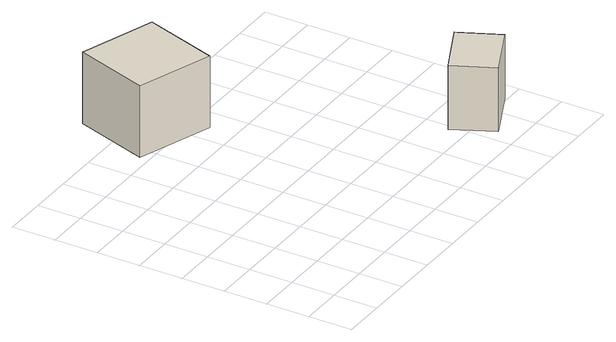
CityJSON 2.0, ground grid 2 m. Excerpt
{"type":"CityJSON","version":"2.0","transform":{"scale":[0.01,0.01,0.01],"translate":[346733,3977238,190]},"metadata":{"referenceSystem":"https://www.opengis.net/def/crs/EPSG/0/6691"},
"CityObjects":{
"building1":{"type":"Building","attributes":{"measuredHeight":3.4},"geometry":[{"type":"Solid","lod":"1","boundaries":[[[[0,1,2,3]],[[2,4,5,3]],[[1,6,4,2]],[[0,7,6,1]],[[3,5,7,0]],[[4,6,7,5]]]]}]},
"building2":{"type":"Building","attributes":{"measuredHeight":3},"geometry":[{"type":"Solid","lod":"1","boundaries":[[[[8,9,10,11]],[[10,12,13,11]],[[9,14,12,10]],[[8,15,14,9]],[[11,13,15,8]],[[12,14,15,13]]]]}]}
},
"vertices":[
[466,1139,424],[352,798,424],[1,917,424],[115,1257,424],[1,917,760],[115,1257,760],[352,798,760],[466,1139,760],
[1621,400,51],[1709,213,51],[1466,99,51],[1377,285,51],[1466,99,351],[1377,285,351],[1709,213,351],[1621,400,351]
]}
